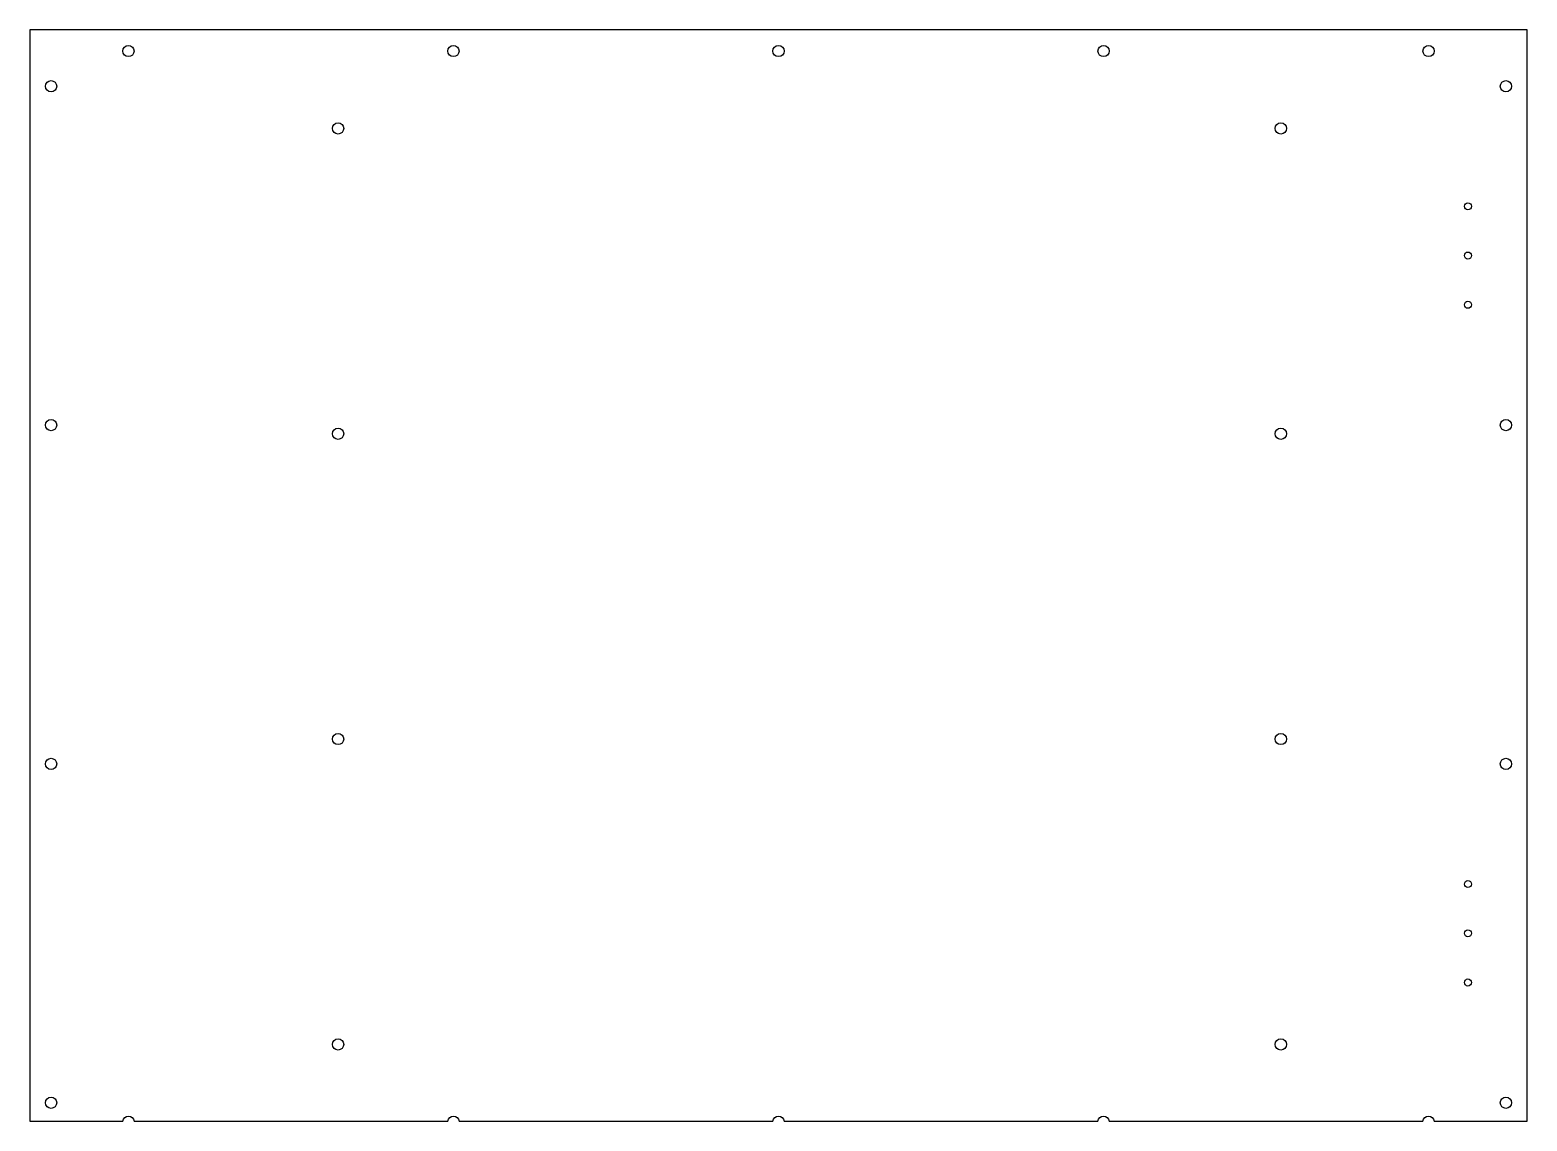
# Model space of a CAD drawing. Header units: millimetres. Extents: x 0 to 1064, y 0 to 776.
import ezdxf

# ---------------------------------------------------------------- set-up
doc = ezdxf.new("R2010")
doc.units = ezdxf.units.MM
doc.layers.add('CUT', color=7, linetype='CONTINUOUS')

msp = doc.modelspace()

# ---------------------------------------------------------------- linework, layer by layer
at = {"layer": 'CUT'}
msp.add_lwpolyline([(0, 0), (66, 0, -0.881917), (74, 0), (297, 0, -0.881917), (305, 0), (528, 0, -0.881917), (536, 0), (759, 0, -0.881917), (767, 0), (990, 0, -0.881917), (998, 0), (1064, 0), (1064, 775.7), (0, 775.7)], format="xyb", close=True, dxfattribs=at)
for centre, radius in [((70, 760.7), 4), ((301, 760.7), 4), ((532, 760.7), 4), ((763, 760.7), 4), ((994, 760.7), 4), ((15, 735.7), 4), ((1049, 735.7), 4), ((219, 705.7), 4), ((889, 705.7), 4), ((1022, 650.3), 2.5), ((1022, 615.3), 2.5), ((1022, 580.3), 2.5), ((15, 494.8), 4), ((219, 488.6), 4), ((889, 488.6), 4), ((1049, 494.8), 4), ((219, 271.6), 4), ((889, 271.6), 4), ((15, 253.9), 4), ((1049, 253.9), 4), ((1022, 168.5), 2.5), ((1022, 133.5), 2.5), ((1022, 98.5), 2.5), ((219, 54.5), 4), ((889, 54.5), 4), ((15, 13), 4), ((1049, 13), 4)]:
    msp.add_circle(centre, radius, dxfattribs=at)

doc.saveas('drawing.dxf')
